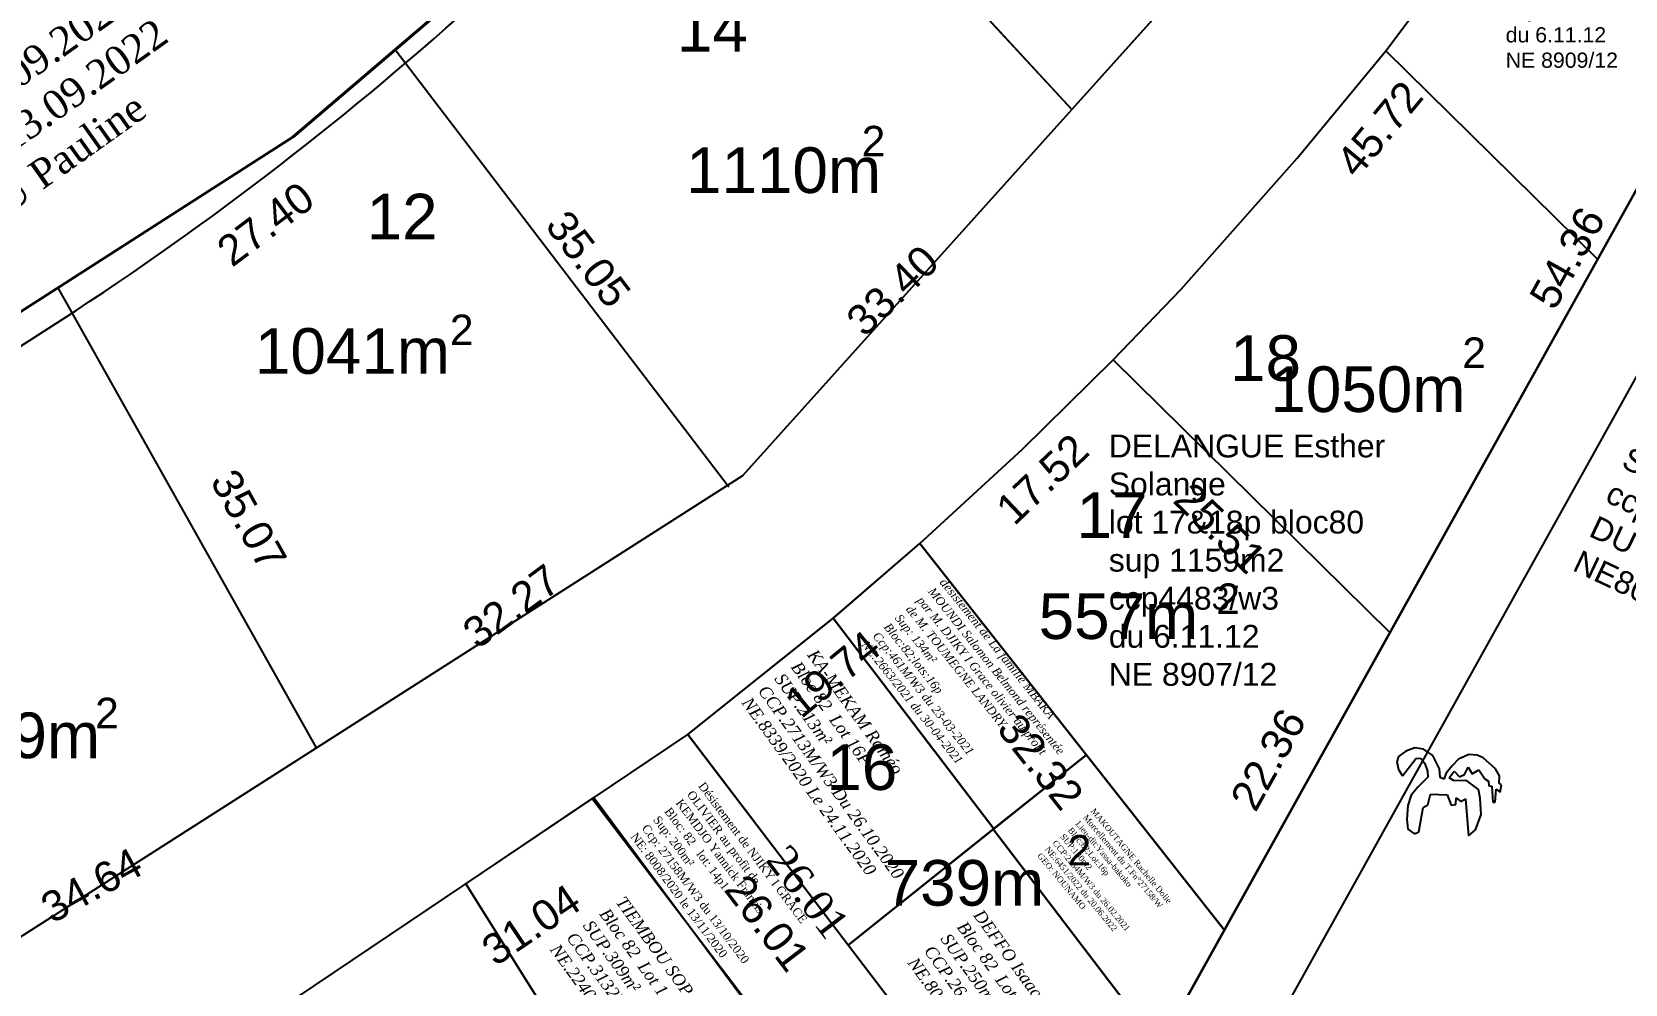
# Model space of a CAD drawing. Header units: millimetres. Extents: x 590121 to 927379, y 438565 to 1441738.
# Drawn here: x 925171.2 to 925275.9, y 1440667.1 to 1440729.7 of the extents above; entities that cross this region are included whole.
import ezdxf
from ezdxf.enums import TextEntityAlignment as Align

# ---------------------------------------------------------------- set-up
doc = ezdxf.new("R2010")
doc.units = ezdxf.units.MM
doc.header["$LTSCALE"] = 10
for name, color, linetype in [('ECHANGEUR_PONT', 7, 'Continuous'), ('end maj 26 02 2021', 30, 'Continuous'), ('MAJ AVRIL 2021', 7, 'Continuous')]:
    doc.layers.add(name, color=color, linetype=linetype)
doc.styles.get("Standard").update_dxf_attribs({"font": 'arial.ttf'})
doc.styles.add('Times 1.0', font='times.ttf', dxfattribs={"width": 0.99, "height": 1})

msp = doc.modelspace()

# ---------------------------------------------------------------- linework, layer by layer
at = {"color": 6, "lineweight": 40, "flags": 128}
msp.add_lwpolyline([(925188.79, 1440779.47), (925217.88, 1440748), (925188.35, 1440722.79), (925146.92, 1440696.21), (925131.3, 1440733.01), (925172.21, 1440760.16)], close=True, dxfattribs=at)
at = {"color": 5, "flags": 128}
msp.add_lwpolyline([(925240.47, 1440682.18), (925249.53, 1440670.68), (925245.25, 1440662.99), (925234.35, 1440677.29)], close=True, dxfattribs=at)
at = {"layer": 'ECHANGEUR_PONT', "color": 150, "linetype": 'ByBlock', "lineweight": -3, "ltscale": 0.0014, "flags": 128}
msp.add_lwpolyline([(925199.68, 1440673.7), (925214.63, 1440649.86), (925203.63, 1440640.59), (925188.51, 1440666.2)], close=True, dxfattribs=at)
at = {"layer": 'end maj 26 02 2021', "color": 7, "linetype": 'ByBlock', "lineweight": 25}
for p, q in [((925189.91, 1440778.26), (925239.52, 1440724.58)), ((925156.86, 1440504.15), (925286.84, 1440737.72)), ((925286.84, 1440737.72), (925184.32, 1440553.49)), ((925195.05, 1440728.52), (925216.96, 1440699.78)), ((925172.87, 1440712.86), (925189.86, 1440682.63)), ((925242.22, 1440708.12), (925260.4, 1440690.22)), ((925229.52, 1440696.06), (925249.53, 1440670.68)), ((925214.27, 1440683.52), (925238.78, 1440651.37)), ((925260.98, 1440682.06), (925260.86, 1440681.72)), ((925261.46, 1440682.43), (925260.98, 1440682.06)), ((925262.04, 1440682.65), (925261.46, 1440682.43)), ((925261.77, 1440681.47), (925262.14, 1440681.95)), ((925262.62, 1440682.55), (925262.04, 1440682.65)), ((925262.14, 1440681.95), (925262.47, 1440681.93)), ((925262.47, 1440681.93), (925262.7, 1440681.61)), ((925263.24, 1440682.13), (925262.62, 1440682.55)), ((925263.67, 1440681.25), (925263.24, 1440682.13)), ((925264.93, 1440681.89), (925264.5, 1440681.46)), ((925265.6, 1440682.2), (925264.93, 1440681.89)), ((925266.15, 1440682.15), (925265.6, 1440682.2)), ((925266.55, 1440681.98), (925266.15, 1440682.15)), ((925267.34, 1440681.27), (925266.55, 1440681.98)), ((925260.86, 1440681.72), (925260.97, 1440681.21)), ((925260.97, 1440681.21), (925261.25, 1440680.79)), ((925261.25, 1440680.79), (925261.77, 1440681.47)), ((925262.7, 1440681.61), (925262.89, 1440681.11)), ((925262.89, 1440681.11), (925262.91, 1440680.71)), ((925263.72, 1440680.7), (925263.67, 1440681.25)), ((925264.11, 1440680.97), (925263.95, 1440680.59)), ((925264.5, 1440681.46), (925264.11, 1440680.97)), ((925264.31, 1440680.67), (925264.63, 1440681.11)), ((925264.63, 1440681.11), (925264.99, 1440680.74)), ((925264.99, 1440680.74), (925265.32, 1440680.89)), ((925265.32, 1440680.89), (925265.55, 1440681.37)), ((925265.55, 1440681.37), (925265.82, 1440680.93)), ((925265.82, 1440680.93), (925266.25, 1440681.19)), ((925266.25, 1440681.19), (925266.66, 1440680.61)), ((925267.61, 1440680.79), (925267.34, 1440681.27)), ((925267.59, 1440680.31), (925267.61, 1440680.79)), ((925262.26, 1440680.07), (925261.8, 1440679.52)), ((925262.91, 1440680.71), (925262.26, 1440680.07)), ((925263.95, 1440680.59), (925263.72, 1440680.7)), ((925264.63, 1440680.48), (925264.31, 1440680.67)), ((925265.44, 1440680.5), (925264.63, 1440680.48)), ((925266.23, 1440679.91), (925265.44, 1440680.5)), ((925266.34, 1440679.34), (925266.23, 1440679.91)), ((925266.66, 1440680.61), (925266.9, 1440680.46)), ((925266.9, 1440680.46), (925266.92, 1440680.14)), ((925266.92, 1440680.14), (925267.12, 1440680.12)), ((925267.12, 1440680.12), (925267.18, 1440679.08)), ((925267.32, 1440679.08), (925267.39, 1440679.92)), ((925267.39, 1440679.92), (925267.65, 1440679.73)), ((925267.75, 1440680.21), (925267.59, 1440680.31)), ((925267.65, 1440679.73), (925267.75, 1440680.21)), ((925261.6, 1440678.85), (925261.53, 1440677.96)), ((925261.8, 1440679.52), (925261.6, 1440678.85)), ((925262.31, 1440677.13), (925262.59, 1440678.73)), ((925262.59, 1440678.73), (925262.9, 1440678.89)), ((925262.9, 1440678.89), (925263.07, 1440679.59)), ((925263.07, 1440679.59), (925264.17, 1440679.55)), ((925264.17, 1440679.55), (925264.44, 1440678.87)), ((925264.44, 1440678.87), (925264.75, 1440678.91)), ((925264.75, 1440678.91), (925264.76, 1440679.35)), ((925264.76, 1440679.35), (925265.08, 1440679.12)), ((925265.08, 1440679.12), (925265.39, 1440679.29)), ((925265.39, 1440679.29), (925265.58, 1440676.85)), ((925266.4, 1440678.27), (925266.34, 1440679.34)), ((925267.18, 1440679.08), (925267.32, 1440679.08)), ((925261.53, 1440677.96), (925261.6, 1440677.29)), ((925266.03, 1440677.25), (925266.4, 1440678.27)), ((925261.6, 1440677.29), (925262.02, 1440676.99)), ((925262.02, 1440676.99), (925262.31, 1440677.13)), ((925265.58, 1440676.85), (925266.03, 1440677.25))]:
    msp.add_line(p, q, dxfattribs=at)
at = {"layer": 'end maj 26 02 2021', "linetype": 'ByBlock', "ltscale": 0.0014}
for p, q in [((925236.26, 1440702.27), (925242.22, 1440708.12)), ((925236.26, 1440702.27), (925242.22, 1440708.12)), ((925229.52, 1440696.06), (925236.26, 1440702.27)), ((925236.26, 1440702.27), (925236.26, 1440702.27)), ((925249.53, 1440670.68), (925229.52, 1440696.06)), ((925260.4, 1440690.22), (925249.53, 1440670.68))]:
    msp.add_line(p, q, dxfattribs=at)
at = {"layer": 'end maj 26 02 2021', "linetype": 'ByBlock', "ltscale": 0.0014, "flags": 128}
for points in [[(925210.15, 1440797.82), (925262.03, 1440758.02), (925263.28, 1440751.02), (925239.52, 1440724.58), (925217.86, 1440700.5), (925160.61, 1440663.97), (925131.3, 1440733.01), (925172.25, 1440760.2), (925203.55, 1440796.66), (925210.15, 1440797.82)], [(925210.15, 1440797.82), (925262.03, 1440758.02), (925263.28, 1440751.02), (925239.52, 1440724.58), (925217.86, 1440700.5), (925160.61, 1440663.97), (925131.3, 1440733.01), (925172.21, 1440760.16), (925203.55, 1440796.66), (925210.15, 1440797.82)], [(925096.64, 1440633.09), (925122.13, 1440638.49), (925157.59, 1440650.62), (925188.51, 1440666.2), (925214.27, 1440683.52), (925223.86, 1440691.18), (925229.52, 1440696.06)]]:
    msp.add_lwpolyline(points, dxfattribs=at)
at = {"layer": 'end maj 26 02 2021', "color": 150, "linetype": 'ByBlock', "lineweight": -3, "ltscale": 0.0014, "flags": 128}
for points in [[(925188.79, 1440779.47), (925217.88, 1440748), (925188.35, 1440722.79), (925146.92, 1440696.21), (925131.3, 1440733.01), (925172.21, 1440760.16)], [(925188.79, 1440779.47), (925217.88, 1440748), (925188.35, 1440722.79), (925146.92, 1440696.21), (925131.3, 1440733.01), (925172.21, 1440760.16)], [(925235.95, 1440752.86), (925253.11, 1440739.7), (925239.52, 1440724.58), (925224.82, 1440740.48)], [(925223.83, 1440691.16), (925234.39, 1440677.32), (925224.82, 1440669.67), (925214.27, 1440683.51)], [(925234.35, 1440677.29), (925245.25, 1440663), (925238.78, 1440651.37), (925224.82, 1440669.67)]]:
    msp.add_lwpolyline(points, close=True, dxfattribs=at)
at = {"layer": 'end maj 26 02 2021', "linetype": 'ByBlock', "ltscale": 0.0014, "flags": 128}
for points in [[(925271.37, 1440743.36), (925277.94, 1440744.55), (925286.84, 1440737.72), (925184.32, 1440553.49), (925111.81, 1440557.64), (925086.93, 1440559.06), (925062.57, 1440565.52), (925036.93, 1440593.09), (925030.05, 1440614.84), (925029.56, 1440620.09), (925034, 1440625.65), (925096.64, 1440633.09), (925122.13, 1440638.49), (925157.59, 1440650.62), (925188.51, 1440666.2), (925214.27, 1440683.52), (925223.86, 1440691.18), (925229.52, 1440696.06), (925236.26, 1440702.27), (925242.22, 1440708.12), (925246.69, 1440712.77), (925254.32, 1440721.38), (925260.14, 1440728.43)], [(925271.37, 1440743.36), (925277.94, 1440744.55), (925286.84, 1440737.72), (925274.05, 1440714.74), (925260.14, 1440728.43)], [(925260.14, 1440728.43), (925274.05, 1440714.74), (925260.4, 1440690.22), (925249.53, 1440670.68), (925229.52, 1440696.06), (925236.26, 1440702.27), (925242.22, 1440708.12), (925246.69, 1440712.77), (925254.32, 1440721.38)]]:
    msp.add_lwpolyline(points, close=True, dxfattribs=at)
at = {"layer": 'end maj 26 02 2021', "linetype": 'ByBlock', "lineweight": -3, "ltscale": 0.0014, "flags": 128}
msp.add_lwpolyline([(925294.32, 1440732.68), (925303.52, 1440726.47), (925302.99, 1440725.32), (925262.07, 1440618.1), (925235.4, 1440632.94), (925290.37, 1440731.73)], close=True, dxfattribs=at)
at = {"layer": 'end maj 26 02 2021', "color": 150}
msp.add_lwpolyline([(925214.27, 1440683.51), (925230.04, 1440662.83), (925224.25, 1440657.95), (925207.98, 1440679.28)], close=True, dxfattribs=at)
at = {"layer": 'end maj 26 02 2021', "color": 7, "linetype": 'ByBlock', "lineweight": 25}
msp.add_arc((925055.04, 1440892.57), 216.8, 297.8077, 316.3065, dxfattribs=at)
at = {"layer": 'MAJ AVRIL 2021', "color": 150, "flags": 128}
msp.add_lwpolyline([(925229.52, 1440696.06), (925240.47, 1440682.18), (925234.39, 1440677.32), (925223.83, 1440691.16)], close=True, dxfattribs=at)
at = {"layer": 'MAJ AVRIL 2021', "color": 150, "linetype": 'ByBlock', "lineweight": -3, "ltscale": 0.0014, "flags": 128}
msp.add_lwpolyline([(925208.11, 1440679.37), (925224.11, 1440657.83), (925214.63, 1440649.86), (925199.68, 1440673.7)], close=True, dxfattribs=at)

# ---------------------------------------------------------------- texts
at = {"insert": (925241.03, 1440678.72), "char_height": 0.3925, "width": 13.3238, "attachment_point": 1, "rotation": 309.8331}
msp.add_mtext('{\\fTimes New Roman|b0|i0|c0|p18;MAKOUTAGNE Rachelle Dolie\\P\\C1;Morcellement du T.Fn%%D27158/W\\P\\C256;Lieu-dit:Yassa-bakoko\\PBloc:82;Lot:16p\\PSUP:130m2 \\PCCP:2234M/W3 du 26.02.2021\\PNE:6451/2022 du 20.06.2022\\PGEO: NOUNAMO}', dxfattribs=at)
at = {"layer": 'end maj 26 02 2021', "color": 7, "linetype": 'ByBlock', "lineweight": 25}
for s, height, p in [('14', 3, (925213.56, 1440728.37)), ('2', 2, (925225.7, 1440721.5)), ('1110m', 3, (925214.16, 1440719.09)), ('12', 3, (925193.17, 1440716.04)), ('2', 2, (925198.64, 1440709.1)), ('1041m', 3, (925185.83, 1440707.21)), ('18', 3, (925249.91, 1440706.75)), ('2', 2, (925265.17, 1440707.6)), ('1050m', 3, (925252.56, 1440704.7)), ('17', 3, (925239.82, 1440696.42)), ('2', 2, (925249, 1440691.44)), ('557m', 3, (925237.33, 1440689.79)), ('1139m', 3, (925162.84, 1440681.96)), ('2', 2, (925175.33, 1440683.93)), ('16', 3, (925223.38, 1440679.87)), ('2', 2, (925239.23, 1440674.91)), ('739m', 3, (925227.21, 1440672.27))]:
    msp.add_text(s, height=height, dxfattribs=at).set_placement(p)
at = {"layer": 'end maj 26 02 2021', "linetype": 'ByBlock', "ltscale": 0.0014, "style": 'Times 1.0', "width": 0.99}
msp.add_text('26.01', height=2, rotation=307.3222, dxfattribs=at).set_placement((925222.17, 1440673.18), align=Align.MIDDLE_CENTER)
at = {"layer": 'end maj 26 02 2021', "linetype": 'ByBlock', "insert": (925137.46, 1440728.16), "char_height": 1.8954, "width": 124.7411, "attachment_point": 1, "rotation": 35.3763}
msp.add_mtext('{\\fTimes New Roman|b0|i0|c0|p18;NOUME TCHETCHO Guy et MALLA\\Pépse NOUME TCHETCHO Corine Versaille\\P\\C1;Mutation du T.F 3889/W\\P\\C7;Lieu dit: Yassa-bakoko\\P\\C256;Bloc: 81 ; Lot: 9,11 et 13\\PSup: 3250m²\\PCCP: 4639/W3 du 09.09.2022\\PN.E: 8845/2022 du 13.09.2022\\PGeo: ELOUNDOU Pauline}', dxfattribs=at)
at = {"layer": 'end maj 26 02 2021', "color": 7, "linetype": 'ByBlock', "lineweight": 25, "width": 18.26, "attachment_point": 1}
for s, insert, char_height in [('S.C.I la Chrysalide\\Plot 18p bloc82\\Psup 422m2\\Pccp4482/w3\\Pdu 6.11.12\\PNE 8909/12', (925268.02, 1440736.65), 1), ('DELANGUE Esther Solange\\Plot 17&18p bloc80\\Psup 1159m2\\Pccp4483/w3\\Pdu 6.11.12\\PNE 8907/12', (925241.94, 1440703.22), 1.5)]:
    msp.add_mtext(s, dxfattribs=dict(at, insert=insert, char_height=char_height))
at = {"layer": 'end maj 26 02 2021', "color": 7, "linetype": 'ByBlock', "lineweight": 25, "char_height": 2, "attachment_point": 5}
for s, insert, rotation in [('\\A1;45.72', (925259.73, 1440723.3), 50.412), ('\\A1;27.40', (925186.53, 1440717.05), 36.8399), ('\\A1;35.05', (925207.74, 1440714.75), 307.2866), ('\\A1;54.36', (925272.07, 1440714.83), 60.9056), ('\\A1;33.40', (925227.73, 1440712.68), 43.7829), ('\\A1;17.52', (925237.58, 1440700.29), 43.5091), ('\\A1;35.07', (925185.42, 1440697.61), 299.3478), ('\\A1;25.51', (925249.25, 1440697.08), 315.442), ('\\A1;32.27', (925202.69, 1440691.94), 36.4011), ('\\A1;19.74', (925223.8, 1440687.48), 39.4461), ('\\A1;22.36', (925252.42, 1440681.87), 60.9056), ('\\A1;32.32', (925237.45, 1440681.73), 308.2586), ('\\A1;34.64', (925175.09, 1440673.6), 28.7337), ('\\A1;31.04', (925203.98, 1440671.01), 33.9072), ('\\A1;26.01', (925219.49, 1440671.13), 307.3222)]:
    msp.add_mtext(s, dxfattribs=dict(at, insert=insert, rotation=rotation))
at = {"layer": 'end maj 26 02 2021', "linetype": 'ByBlock', "ltscale": 0.0014, "insert": (925279.4, 1440709.24), "char_height": 1.5, "width": 42.3, "attachment_point": 1, "rotation": 334.6373}
msp.add_mtext('{\\C7;WANBA Martin \\PBloc82 bis\\PLots1 à 7\\PSup2559m2\\Pccp1815Mw3\\PDU 27.09.2012\\PNE8028/2012}', dxfattribs=at)
at = {"layer": 'end maj 26 02 2021', "color": 150, "linetype": 'ByBlock', "lineweight": -3, "ltscale": 0.0014, "char_height": 0.8, "width": 26.197, "attachment_point": 1, "rotation": 305.9643, "style": 'Times 1.0'}
for s, insert in [('{\\fTimes New Roman|b0|i1|c0|p18;\\C7;KA-MEKAM Roméo\\PBloc 82  Lot 16P\\PSUP.213m²\\PCCP.2713M/W3 Du 26.10.2020\\PNE.8339/2020 Le 24.11.2020}', (925222.74, 1440689.2)), ('{\\fTimes New Roman|b0|i1|c0|p18;\\C7;DEFFO Isaac\\PBloc 82  Lot 16P\\PSUP.250m²\\PCCP.2647M/W3 Du 12.10.2020\\PNE.8065/2020 Le 10.11.2020}', (925233.65, 1440672.11))]:
    msp.add_mtext(s, dxfattribs=dict(at, insert=insert))
at = {"layer": 'end maj 26 02 2021', "insert": (925215.38, 1440680.46), "char_height": 0.5561, "attachment_point": 1, "rotation": 306.7876}
msp.add_mtext_dynamic_manual_height_columns('{\\fTimes New Roman|b0|i0|c0|p18;\\C1;Désistement de NJIKY I GRACE \\POLIVIER au profit de\\C256;\\PKEMDJO Yannick Francis\\PBloc: 82   lot: 14p1\\PSup: 200m²\\PCcp: 27158M/W3 du 13/10/2020\\PNE: 8008/2020 le 13/11/2020}', width=159.04, gutter_width=12.5, heights=[86.74], dxfattribs=at)
at = {"layer": 'MAJ AVRIL 2021', "linetype": 'ByBlock', "lineweight": -3, "ltscale": 1.4, "insert": (925231.25, 1440693.87), "char_height": 0.6, "width": 13.8195, "attachment_point": 1, "rotation": 308.6809, "style": 'Times 1.0'}
msp.add_mtext('\\A1;{\\fTimes New Roman|b0|i1|c0|p18;\\C1;d\\H0.9333x;ésistement de La famille MBAKA MOUNDI Salomon Belmond représentée par M. DJIKY I Grace olivier au profit de\\C7; \\fTimes New Roman|b0|i1|c186|p18;M.\\fTimes New Roman|b0|i1|c0|p18; TOUMEGNE LANDRY\\fTimes New Roman|b0|i1|c186|p18;\\PSup: \\fTimes New Roman|b0|i1|c0|p18;134\\fTimes New Roman|b0|i1|c186|p18;m\\fTimes New Roman|b0|i1|c0|p18;²\\fTimes New Roman|b0|i1|c186|p18;\\PBloc:\\fTimes New Roman|b0|i1|c0|p18;82\\fTimes New Roman|b0|i1|c186|p18;;lots:\\fTimes New Roman|b0|i1|c0|p18;16\\fTimes New Roman|b0|i1|c186|p18;p\\PCcp:\\fTimes New Roman|b0|i1|c0|p18;461\\fTimes New Roman|b0|i1|c186|p18;M/W\\fTimes New Roman|b0|i1|c0|p18;3 \\fTimes New Roman|b0|i1|c186|p18;du \\fTimes New Roman|b0|i1|c0|p18;23\\fTimes New Roman|b0|i1|c186|p18;-0\\fTimes New Roman|b0|i1|c0|p18;3\\fTimes New Roman|b0|i1|c186|p18;-2021\\PNE:2\\fTimes New Roman|b0|i1|c0|p18;663/\\fTimes New Roman|b0|i1|c186|p18;2021 du 30-0\\fTimes New Roman|b0|i1|c0|p18;4\\fTimes New Roman|b0|i1|c186|p18;-2021}', dxfattribs=at)
at = {"layer": 'MAJ AVRIL 2021', "color": 150, "linetype": 'ByBlock', "lineweight": -3, "ltscale": 0.0014, "insert": (925210.15, 1440672.98), "char_height": 0.8, "width": 26.197, "attachment_point": 1, "rotation": 305.9643, "style": 'Times 1.0'}
msp.add_mtext('{\\fTimes New Roman|b0|i1|c0|p18;\\C7;TIEMBOU SOP Jacop\\PBloc 82  Lot 14P2\\PSUP.309m²\\PCCP.3132M/W3 Du 03.03.2021\\PNE.2240/2021 Le 15.04.2021}', dxfattribs=at)

doc.saveas('drawing.dxf')
